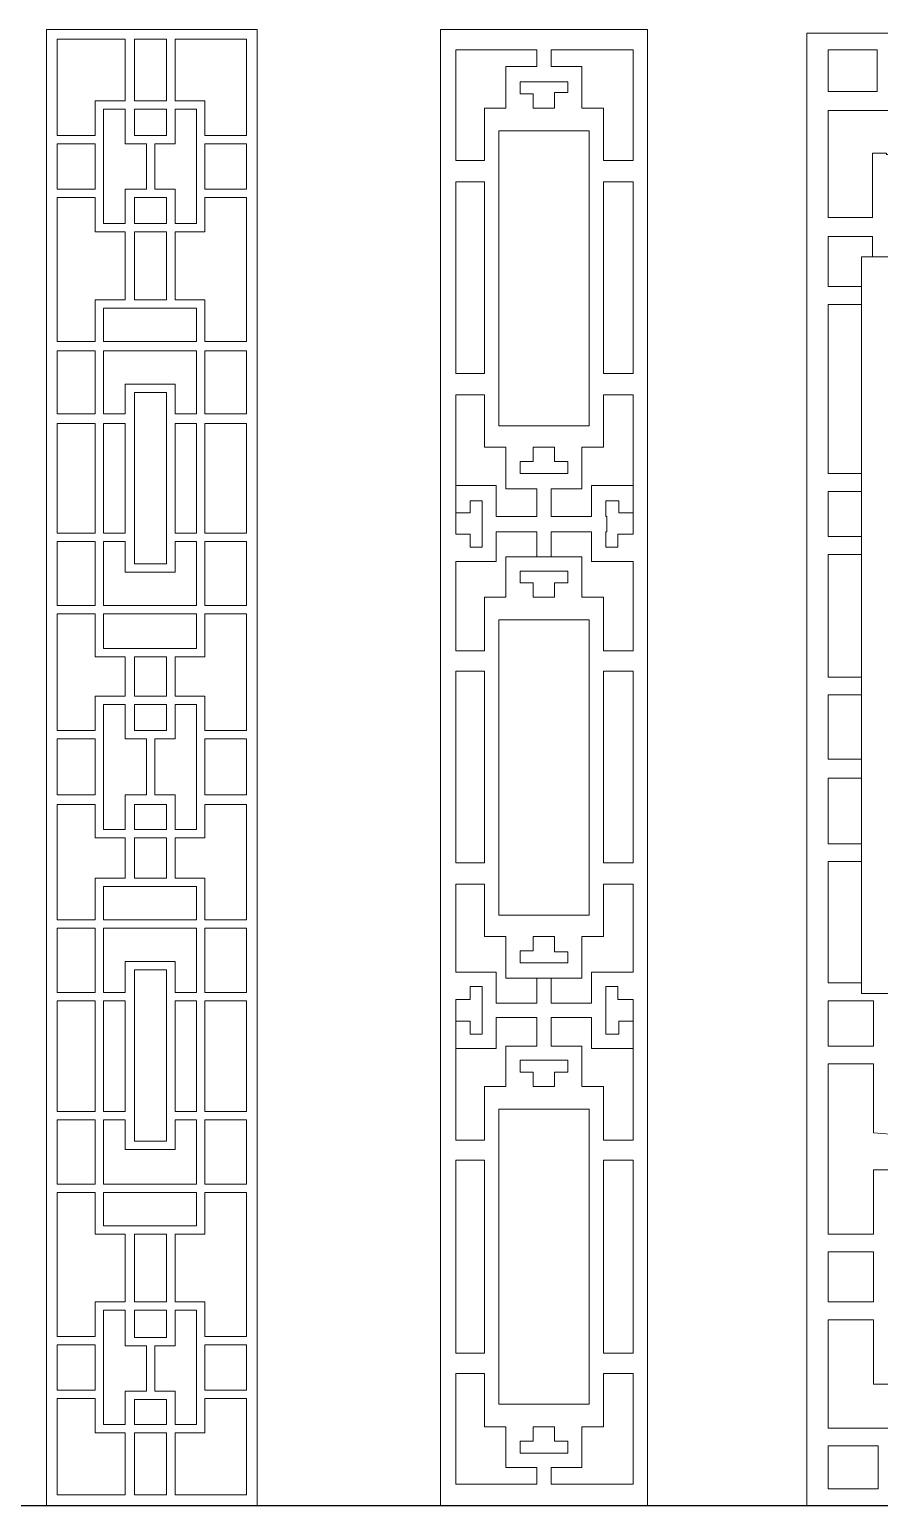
# Model space of a CAD drawing. Extents: x -66030 to 95157, y -13132 to 45879.
# Drawn here: x 29257 to 32047, y 31869 to 36712 of the extents above; entities that cross this region are included whole.
import ezdxf

# ---------------------------------------------------------------- set-up
doc = ezdxf.new("R2010")
doc.units = 0
doc.header["$LTSCALE"] = 100
doc.header["$MEASUREMENT"] = 0
doc.layers.get('0').update_dxf_attribs({"linetype": 'CONTINUOUS'})
doc.layers.add('3', color=11, linetype='CONTINUOUS')

msp = doc.modelspace()

# ---------------------------------------------------------------- linework, layer by layer
at = {"lineweight": 0}
for points in [[(30004.4, 31868.9), (30004.4, 36712.3), (29313, 36712.3), (29313, 31868.9), (30004.4, 31868.9)], [(30004.4, 31868.9), (30004.4, 36712.3), (29313, 36712.3), (29313, 31868.9), (30004.4, 31868.9)], [(29570.8, 36681.1), (29348.2, 36681.1), (29348.2, 36364.7), (29473.2, 36364.7), (29473.2, 36478), (29570.8, 36478), (29570.8, 36681.1)], [(29570.8, 36681.1), (29348.2, 36681.1), (29348.2, 36364.7), (29473.2, 36364.7), (29473.2, 36478), (29570.8, 36478), (29570.8, 36681.1)], [(29707.5, 36681.1), (29602.1, 36681.1), (29602.1, 36478), (29707.5, 36478), (29707.5, 36681.1)], [(29707.5, 36681.1), (29602.1, 36681.1), (29602.1, 36478), (29707.5, 36478), (29707.5, 36681.1)], [(29969.2, 36364.7), (29969.2, 36681.1), (29734.9, 36681.1), (29734.9, 36478), (29832.5, 36478), (29832.5, 36364.7), (29969.2, 36364.7)], [(29969.2, 36364.7), (29969.2, 36681.1), (29734.9, 36681.1), (29734.9, 36478), (29832.5, 36478), (29832.5, 36364.7), (29969.2, 36364.7)], [(30605.9, 31868.9), (30605.9, 36712.3), (31285.5, 36712.3), (31285.5, 31868.9), (30605.9, 31868.9)], [(30605.9, 31868.9), (30605.9, 36712.3), (31285.5, 36712.3), (31285.5, 31868.9), (30605.9, 31868.9)], [(31808.9, 36700.6), (33129.2, 36700.6), (33129.2, 31868.9), (31808.9, 31868.9), (31808.9, 36700.6)], [(31808.9, 36700.6), (33129.2, 36700.6), (33129.2, 31868.9), (31808.9, 31868.9), (31808.9, 36700.6)], [(30922.3, 36645.9), (30922.3, 36591.2), (30820.7, 36591.2), (30820.7, 36579.5), (30820.7, 36540.5), (30820.7, 36501.4), (30820.7, 36454.5), (30797.3, 36454.5), (30777.8, 36454.5), (30750.4, 36454.5), (30750.4, 36282.7), (30656.7, 36282.7), (30656.7, 36645.9), (30922.3, 36645.9)], [(30922.3, 36645.9), (30922.3, 36591.2), (30820.7, 36591.2), (30820.7, 36579.5), (30820.7, 36540.5), (30820.7, 36501.4), (30820.7, 36454.5), (30797.3, 36454.5), (30777.8, 36454.5), (30750.4, 36454.5), (30750.4, 36282.7), (30656.7, 36282.7), (30656.7, 36645.9), (30922.3, 36645.9)], [(31117.6, 36454.5), (31094.1, 36454.5), (31070.7, 36454.5), (31070.7, 36505.3), (31070.7, 36540.5), (31070.7, 36583.4), (31070.7, 36591.2), (30969.2, 36591.2), (30969.2, 36645.9), (31238.7, 36645.9), (31238.7, 36282.7), (31141, 36282.7), (31141, 36454.5), (31117.6, 36454.5)], [(31117.6, 36454.5), (31094.1, 36454.5), (31070.7, 36454.5), (31070.7, 36505.3), (31070.7, 36540.5), (31070.7, 36583.4), (31070.7, 36591.2), (30969.2, 36591.2), (30969.2, 36645.9), (31238.7, 36645.9), (31238.7, 36282.7), (31141, 36282.7), (31141, 36454.5), (31117.6, 36454.5)], [(31879.2, 36509.2), (32039.4, 36509.2), (32039.4, 36645.9), (31879.2, 36645.9), (31879.2, 36509.2)], [(30980.9, 36454.5), (30910.6, 36454.5), (30910.6, 36501.4), (30867.6, 36501.4), (30867.6, 36540.5), (31023.8, 36540.5), (31023.8, 36505.3), (30980.9, 36505.3), (30980.9, 36454.5)], [(30980.9, 36454.5), (30910.6, 36454.5), (30910.6, 36501.4), (30867.6, 36501.4), (30867.6, 36540.5), (31023.8, 36540.5), (31023.8, 36505.3), (30980.9, 36505.3), (30980.9, 36454.5)], [(29570.8, 36075.7), (29570.8, 36188.9), (29641.1, 36188.9), (29641.1, 36337.4), (29570.8, 36337.4), (29570.8, 36450.6), (29500.5, 36450.6), (29500.5, 36075.7), (29570.8, 36075.7)], [(29570.8, 36075.7), (29570.8, 36188.9), (29641.1, 36188.9), (29641.1, 36337.4), (29570.8, 36337.4), (29570.8, 36450.6), (29500.5, 36450.6), (29500.5, 36075.7), (29570.8, 36075.7)], [(29602.1, 36450.6), (29602.1, 36364.7), (29707.5, 36364.7), (29707.5, 36450.6), (29602.1, 36450.6)], [(29602.1, 36450.6), (29602.1, 36364.7), (29707.5, 36364.7), (29707.5, 36450.6), (29602.1, 36450.6)], [(29668.5, 36188.9), (29734.9, 36188.9), (29734.9, 36075.7), (29805.2, 36075.7), (29805.2, 36450.6), (29734.9, 36450.6), (29734.9, 36337.4), (29668.5, 36337.4), (29668.5, 36188.9)], [(29668.5, 36188.9), (29734.9, 36188.9), (29734.9, 36075.7), (29805.2, 36075.7), (29805.2, 36450.6), (29734.9, 36450.6), (29734.9, 36337.4), (29668.5, 36337.4), (29668.5, 36188.9)], [(31879.2, 36095.2), (32023.8, 36095.2), (32023.8, 36306.1), (32070.6, 36306.1), (32070.6, 36302.2), (32246.4, 36302.2), (32246.4, 36446.7), (31879.2, 36446.7), (31879.2, 36095.2)], [(31094.1, 35411.6), (30797.3, 35411.6), (30797.3, 36380.3), (31094.1, 36380.3), (31094.1, 35411.6)], [(31094.1, 35411.6), (30797.3, 35411.6), (30797.3, 36380.3), (31094.1, 36380.3), (31094.1, 35411.6)], [(29348.2, 36337.4), (29348.2, 36188.9), (29473.2, 36188.9), (29473.2, 36337.4), (29348.2, 36337.4)], [(29348.2, 36337.4), (29348.2, 36188.9), (29473.2, 36188.9), (29473.2, 36337.4), (29348.2, 36337.4)], [(29969.2, 36188.9), (29969.2, 36337.4), (29832.5, 36337.4), (29832.5, 36188.9), (29969.2, 36188.9)], [(29969.2, 36188.9), (29969.2, 36337.4), (29832.5, 36337.4), (29832.5, 36188.9), (29969.2, 36188.9)], [(30656.7, 36212.4), (30750.4, 36212.4), (30750.4, 35583.5), (30656.7, 35583.5), (30656.7, 36212.4)], [(30656.7, 36212.4), (30750.4, 36212.4), (30750.4, 35583.5), (30656.7, 35583.5), (30656.7, 36212.4)], [(31238.7, 35583.5), (31141, 35583.5), (31141, 36212.4), (31238.7, 36212.4), (31238.7, 35583.5)], [(31238.7, 35583.5), (31141, 35583.5), (31141, 36212.4), (31238.7, 36212.4), (31238.7, 35583.5)], [(29348.2, 36161.6), (29348.2, 35689), (29473.2, 35689), (29473.2, 35825.7), (29570.8, 35825.7), (29570.8, 36048.3), (29473.2, 36048.3), (29473.2, 36161.6), (29348.2, 36161.6)], [(29348.2, 36161.6), (29348.2, 35689), (29473.2, 35689), (29473.2, 35825.7), (29570.8, 35825.7), (29570.8, 36048.3), (29473.2, 36048.3), (29473.2, 36161.6), (29348.2, 36161.6)], [(29707.5, 36075.7), (29602.1, 36075.7), (29602.1, 36161.6), (29707.5, 36161.6), (29707.5, 36075.7)], [(29707.5, 36075.7), (29602.1, 36075.7), (29602.1, 36161.6), (29707.5, 36161.6), (29707.5, 36075.7)], [(29969.2, 35689), (29969.2, 36161.6), (29832.5, 36161.6), (29832.5, 36048.3), (29734.9, 36048.3), (29734.9, 35825.7), (29832.5, 35825.7), (29832.5, 35689), (29969.2, 35689)], [(29969.2, 35689), (29969.2, 36161.6), (29832.5, 36161.6), (29832.5, 36048.3), (29734.9, 36048.3), (29734.9, 35825.7), (29832.5, 35825.7), (29832.5, 35689), (29969.2, 35689)], [(29707.5, 36048.3), (29602.1, 36048.3), (29602.1, 35825.7), (29707.5, 35825.7), (29707.5, 36048.3)], [(29707.5, 36048.3), (29602.1, 36048.3), (29602.1, 35825.7), (29707.5, 35825.7), (29707.5, 36048.3)], [(31988.6, 35966.3), (32023.8, 35966.3), (32023.8, 36032.7), (31879.2, 36032.7), (31879.2, 35868.6), (31988.6, 35868.6), (31988.6, 35966.3)], [(31988.6, 35966.3), (32023.8, 35966.3), (32023.8, 36032.7), (31879.2, 36032.7), (31879.2, 35868.6), (31988.6, 35868.6), (31988.6, 35966.3)], [(31988.6, 35966.3), (32953.4, 35966.3), (32953.4, 33548.5), (31988.6, 33548.5), (31988.6, 35966.3)], [(29500.5, 35689), (29805.2, 35689), (29805.2, 35798.3), (29500.5, 35798.3), (29500.5, 35689)], [(29500.5, 35689), (29805.2, 35689), (29805.2, 35798.3), (29500.5, 35798.3), (29500.5, 35689)], [(31988.6, 35255.4), (31988.6, 35810.1), (31879.2, 35810.1), (31879.2, 35255.4), (31988.6, 35255.4)], [(29348.2, 35657.7), (29348.2, 35450.7), (29473.2, 35450.7), (29473.2, 35657.7), (29348.2, 35657.7)], [(29348.2, 35657.7), (29348.2, 35450.7), (29473.2, 35450.7), (29473.2, 35657.7), (29348.2, 35657.7)], [(29805.2, 35657.7), (29500.5, 35657.7), (29500.5, 35450.7), (29570.8, 35450.7), (29570.8, 35548.4), (29734.9, 35548.4), (29734.9, 35450.7), (29805.2, 35450.7), (29805.2, 35657.7)], [(29805.2, 35657.7), (29500.5, 35657.7), (29500.5, 35450.7), (29570.8, 35450.7), (29570.8, 35548.4), (29734.9, 35548.4), (29734.9, 35450.7), (29805.2, 35450.7), (29805.2, 35657.7)], [(29969.2, 35450.7), (29969.2, 35657.7), (29832.5, 35657.7), (29832.5, 35450.7), (29969.2, 35450.7)], [(29969.2, 35450.7), (29969.2, 35657.7), (29832.5, 35657.7), (29832.5, 35450.7), (29969.2, 35450.7)], [(29707.5, 35521), (29602.1, 35521), (29602.1, 34958.5), (29707.5, 34958.5), (29707.5, 35521)], [(29707.5, 35521), (29602.1, 35521), (29602.1, 34958.5), (29707.5, 34958.5), (29707.5, 35521)], [(30656.7, 35513.2), (30750.4, 35513.2), (30750.4, 35341.3), (30770, 35341.3), (30797.3, 35341.3), (30820.7, 35341.3), (30820.7, 35294.5), (30820.7, 35255.4), (30820.7, 35216.3), (30820.7, 35204.6), (30922.3, 35204.6), (30922.3, 35114.8), (30789.5, 35114.8), (30789.5, 35216.3), (30777.8, 35216.3), (30742.6, 35216.3), (30703.6, 35216.3), (30656.7, 35216.3), (30656.7, 35165.6), (30656.7, 35126.5), (30703.6, 35126.5), (30703.6, 35165.6), (30742.6, 35165.6), (30742.6, 35013.2), (30703.6, 35013.2), (30703.6, 35056.2), (30656.7, 35056.2), (30656.7, 35513.2)], [(30656.7, 35513.2), (30750.4, 35513.2), (30750.4, 35341.3), (30770, 35341.3), (30797.3, 35341.3), (30820.7, 35341.3), (30820.7, 35294.5), (30820.7, 35255.4), (30820.7, 35216.3), (30820.7, 35204.6), (30922.3, 35204.6), (30922.3, 35114.8), (30789.5, 35114.8), (30789.5, 35216.3), (30777.8, 35216.3), (30742.6, 35216.3), (30703.6, 35216.3), (30656.7, 35216.3), (30656.7, 35165.6), (30656.7, 35126.5), (30703.6, 35126.5), (30703.6, 35165.6), (30742.6, 35165.6), (30742.6, 35013.2), (30703.6, 35013.2), (30703.6, 35056.2), (30656.7, 35056.2), (30656.7, 35513.2)], [(31238.7, 35056.2), (31187.9, 35056.2), (31187.9, 35013.2), (31148.8, 35013.2), (31148.8, 35064), (31152.7, 35064), (31152.7, 35114.8), (31148.8, 35114.8), (31148.8, 35165.6), (31191.8, 35165.6), (31191.8, 35126.5), (31238.7, 35126.5), (31238.7, 35165.6), (31238.7, 35216.3), (31191.8, 35216.3), (31148.8, 35216.3), (31113.7, 35216.3), (31102, 35216.3), (31102, 35114.8), (30969.2, 35114.8), (30969.2, 35204.6), (31070.7, 35204.6), (31070.7, 35212.4), (31070.7, 35255.4), (31070.7, 35294.5), (31070.7, 35341.3), (31094.1, 35341.3), (31117.6, 35341.3), (31141, 35341.3), (31141, 35513.2), (31238.7, 35513.2), (31238.7, 35056.2)], [(31238.7, 35056.2), (31187.9, 35056.2), (31187.9, 35013.2), (31148.8, 35013.2), (31148.8, 35064), (31152.7, 35064), (31152.7, 35114.8), (31148.8, 35114.8), (31148.8, 35165.6), (31191.8, 35165.6), (31191.8, 35126.5), (31238.7, 35126.5), (31238.7, 35165.6), (31238.7, 35216.3), (31191.8, 35216.3), (31148.8, 35216.3), (31113.7, 35216.3), (31102, 35216.3), (31102, 35114.8), (30969.2, 35114.8), (30969.2, 35204.6), (31070.7, 35204.6), (31070.7, 35212.4), (31070.7, 35255.4), (31070.7, 35294.5), (31070.7, 35341.3), (31094.1, 35341.3), (31117.6, 35341.3), (31141, 35341.3), (31141, 35513.2), (31238.7, 35513.2), (31238.7, 35056.2)], [(29348.2, 35419.5), (29348.2, 35060.1), (29473.2, 35060.1), (29473.2, 35419.5), (29348.2, 35419.5)], [(29348.2, 35419.5), (29348.2, 35060.1), (29473.2, 35060.1), (29473.2, 35419.5), (29348.2, 35419.5)], [(29500.5, 35419.5), (29570.8, 35419.5), (29570.8, 35060.1), (29500.5, 35060.1), (29500.5, 35419.5)], [(29500.5, 35419.5), (29570.8, 35419.5), (29570.8, 35060.1), (29500.5, 35060.1), (29500.5, 35419.5)], [(29805.2, 35060.1), (29734.9, 35060.1), (29734.9, 35419.5), (29805.2, 35419.5), (29805.2, 35060.1)], [(29805.2, 35060.1), (29734.9, 35060.1), (29734.9, 35419.5), (29805.2, 35419.5), (29805.2, 35060.1)], [(29969.2, 35060.1), (29969.2, 35419.5), (29832.5, 35419.5), (29832.5, 35060.1), (29969.2, 35060.1)], [(29969.2, 35060.1), (29969.2, 35419.5), (29832.5, 35419.5), (29832.5, 35060.1), (29969.2, 35060.1)], [(30910.6, 35341.3), (30980.9, 35341.3), (30980.9, 35294.5), (31023.8, 35294.5), (31023.8, 35255.4), (30867.6, 35255.4), (30867.6, 35294.5), (30910.6, 35294.5), (30910.6, 35341.3)], [(30910.6, 35341.3), (30980.9, 35341.3), (30980.9, 35294.5), (31023.8, 35294.5), (31023.8, 35255.4), (30867.6, 35255.4), (30867.6, 35294.5), (30910.6, 35294.5), (30910.6, 35341.3)], [(31988.6, 35048.4), (31988.6, 35196.8), (31879.2, 35196.8), (31879.2, 35048.4), (31988.6, 35048.4)], [(29348.2, 35032.8), (29348.2, 34821.8), (29473.2, 34821.8), (29473.2, 35032.8), (29348.2, 35032.8)], [(29348.2, 35032.8), (29348.2, 34821.8), (29473.2, 34821.8), (29473.2, 35032.8), (29348.2, 35032.8)], [(29500.5, 35032.8), (29570.8, 35032.8), (29570.8, 34931.2), (29734.9, 34931.2), (29734.9, 35032.8), (29805.2, 35032.8), (29805.2, 34821.8), (29500.5, 34821.8), (29500.5, 35032.8)], [(29500.5, 35032.8), (29570.8, 35032.8), (29570.8, 34931.2), (29734.9, 34931.2), (29734.9, 35032.8), (29805.2, 35032.8), (29805.2, 34821.8), (29500.5, 34821.8), (29500.5, 35032.8)], [(29969.2, 34821.8), (29969.2, 35032.8), (29832.5, 35032.8), (29832.5, 34821.8), (29969.2, 34821.8)], [(29969.2, 34821.8), (29969.2, 35032.8), (29832.5, 35032.8), (29832.5, 34821.8), (29969.2, 34821.8)], [(30656.7, 34966.4), (30703.6, 34966.4), (30742.6, 34966.4), (30785.6, 34966.4), (30789.5, 34966.4), (30789.5, 35064), (30922.3, 35064), (30922.3, 34982), (30969.2, 34982), (30969.2, 35064), (31102, 35064), (31102, 34966.4), (31105.9, 34966.4), (31148.8, 34966.4), (31187.9, 34966.4), (31238.7, 34966.4), (31238.7, 34673.4), (31141, 34673.4), (31141, 34849.2), (31117.6, 34849.2), (31094.1, 34849.2), (31070.7, 34849.2), (31070.7, 34896.1), (31070.7, 34935.1), (31070.7, 34978.1), (31070.7, 34982), (30820.7, 34982), (30820.7, 34970.3), (30820.7, 34935.1), (30820.7, 34896.1), (30820.7, 34849.2), (30797.3, 34849.2), (30770, 34849.2), (30750.4, 34849.2), (30750.4, 34673.4), (30656.7, 34673.4), (30656.7, 34966.4)], [(30656.7, 34966.4), (30703.6, 34966.4), (30742.6, 34966.4), (30785.6, 34966.4), (30789.5, 34966.4), (30789.5, 35064), (30922.3, 35064), (30922.3, 34982), (30969.2, 34982), (30969.2, 35064), (31102, 35064), (31102, 34966.4), (31105.9, 34966.4), (31148.8, 34966.4), (31187.9, 34966.4), (31238.7, 34966.4), (31238.7, 34673.4), (31141, 34673.4), (31141, 34849.2), (31117.6, 34849.2), (31094.1, 34849.2), (31070.7, 34849.2), (31070.7, 34896.1), (31070.7, 34935.1), (31070.7, 34978.1), (31070.7, 34982), (30820.7, 34982), (30820.7, 34970.3), (30820.7, 34935.1), (30820.7, 34896.1), (30820.7, 34849.2), (30797.3, 34849.2), (30770, 34849.2), (30750.4, 34849.2), (30750.4, 34673.4), (30656.7, 34673.4), (30656.7, 34966.4)], [(31988.6, 34587.5), (31988.6, 34989.8), (31879.2, 34989.8), (31879.2, 34587.5), (31988.6, 34587.5)], [(30910.6, 34849.2), (30980.9, 34849.2), (30980.9, 34896.1), (31023.8, 34896.1), (31023.8, 34935.1), (30867.6, 34935.1), (30867.6, 34896.1), (30910.6, 34896.1), (30910.6, 34849.2)], [(30910.6, 34849.2), (30980.9, 34849.2), (30980.9, 34896.1), (31023.8, 34896.1), (31023.8, 34935.1), (30867.6, 34935.1), (30867.6, 34896.1), (30910.6, 34896.1), (30910.6, 34849.2)], [(29348.2, 34794.5), (29348.2, 34411.7), (29473.2, 34411.7), (29473.2, 34525), (29570.8, 34525), (29570.8, 34653.9), (29473.2, 34653.9), (29473.2, 34794.5), (29348.2, 34794.5)], [(29348.2, 34794.5), (29348.2, 34411.7), (29473.2, 34411.7), (29473.2, 34525), (29570.8, 34525), (29570.8, 34653.9), (29473.2, 34653.9), (29473.2, 34794.5), (29348.2, 34794.5)], [(29805.2, 34794.5), (29500.5, 34794.5), (29500.5, 34681.2), (29805.2, 34681.2), (29805.2, 34794.5)], [(29805.2, 34794.5), (29500.5, 34794.5), (29500.5, 34681.2), (29805.2, 34681.2), (29805.2, 34794.5)], [(29969.2, 34411.7), (29969.2, 34794.5), (29832.5, 34794.5), (29832.5, 34653.9), (29734.9, 34653.9), (29734.9, 34525), (29832.5, 34525), (29832.5, 34411.7), (29969.2, 34411.7)], [(29969.2, 34411.7), (29969.2, 34794.5), (29832.5, 34794.5), (29832.5, 34653.9), (29734.9, 34653.9), (29734.9, 34525), (29832.5, 34525), (29832.5, 34411.7), (29969.2, 34411.7)], [(31094.1, 34775), (30797.3, 34775), (30797.3, 33806.3), (31094.1, 33806.3), (31094.1, 34775)], [(31094.1, 34775), (30797.3, 34775), (30797.3, 33806.3), (31094.1, 33806.3), (31094.1, 34775)], [(29707.5, 34653.9), (29602.1, 34653.9), (29602.1, 34525), (29707.5, 34525), (29707.5, 34653.9)], [(29707.5, 34653.9), (29602.1, 34653.9), (29602.1, 34525), (29707.5, 34525), (29707.5, 34653.9)], [(30656.7, 33978.2), (30750.4, 33978.2), (30750.4, 34607), (30656.7, 34607), (30656.7, 33978.2)], [(30656.7, 33978.2), (30750.4, 33978.2), (30750.4, 34607), (30656.7, 34607), (30656.7, 33978.2)], [(31238.7, 34607), (31141, 34607), (31141, 33978.2), (31238.7, 33978.2), (31238.7, 34607)], [(31238.7, 34607), (31141, 34607), (31141, 33978.2), (31238.7, 33978.2), (31238.7, 34607)], [(29570.8, 34497.6), (29570.8, 34384.4), (29641.1, 34384.4), (29641.1, 34200.8), (29570.8, 34200.8), (29570.8, 34087.5), (29500.5, 34087.5), (29500.5, 34497.6), (29570.8, 34497.6)], [(29570.8, 34497.6), (29570.8, 34384.4), (29641.1, 34384.4), (29641.1, 34200.8), (29570.8, 34200.8), (29570.8, 34087.5), (29500.5, 34087.5), (29500.5, 34497.6), (29570.8, 34497.6)], [(29602.1, 34497.6), (29707.5, 34497.6), (29707.5, 34411.7), (29602.1, 34411.7), (29602.1, 34497.6)], [(29602.1, 34497.6), (29707.5, 34497.6), (29707.5, 34411.7), (29602.1, 34411.7), (29602.1, 34497.6)], [(29734.9, 34087.5), (29734.9, 34200.8), (29668.5, 34200.8), (29668.5, 34384.4), (29734.9, 34384.4), (29734.9, 34497.6), (29805.2, 34497.6), (29805.2, 34087.5), (29734.9, 34087.5)], [(29734.9, 34087.5), (29734.9, 34200.8), (29668.5, 34200.8), (29668.5, 34384.4), (29734.9, 34384.4), (29734.9, 34497.6), (29805.2, 34497.6), (29805.2, 34087.5), (29734.9, 34087.5)], [(31988.6, 34318), (31988.6, 34528.9), (31879.2, 34528.9), (31879.2, 34318), (31988.6, 34318)], [(29348.2, 34384.4), (29348.2, 34200.8), (29473.2, 34200.8), (29473.2, 34384.4), (29348.2, 34384.4)], [(29348.2, 34384.4), (29348.2, 34200.8), (29473.2, 34200.8), (29473.2, 34384.4), (29348.2, 34384.4)], [(29969.2, 34200.8), (29969.2, 34384.4), (29832.5, 34384.4), (29832.5, 34200.8), (29969.2, 34200.8)], [(29969.2, 34200.8), (29969.2, 34384.4), (29832.5, 34384.4), (29832.5, 34200.8), (29969.2, 34200.8)], [(31988.6, 34040.6), (31988.6, 34255.5), (31879.2, 34255.5), (31879.2, 34040.6), (31988.6, 34040.6)], [(29348.2, 34169.5), (29348.2, 33790.7), (29473.2, 33790.7), (29473.2, 33927.4), (29570.8, 33927.4), (29570.8, 34060.2), (29473.2, 34060.2), (29473.2, 34169.5), (29348.2, 34169.5)], [(29348.2, 34169.5), (29348.2, 33790.7), (29473.2, 33790.7), (29473.2, 33927.4), (29570.8, 33927.4), (29570.8, 34060.2), (29473.2, 34060.2), (29473.2, 34169.5), (29348.2, 34169.5)], [(29707.5, 34087.5), (29602.1, 34087.5), (29602.1, 34169.5), (29707.5, 34169.5), (29707.5, 34087.5)], [(29707.5, 34087.5), (29602.1, 34087.5), (29602.1, 34169.5), (29707.5, 34169.5), (29707.5, 34087.5)], [(29969.2, 33790.7), (29969.2, 34169.5), (29832.5, 34169.5), (29832.5, 34060.2), (29734.9, 34060.2), (29734.9, 33927.4), (29832.5, 33927.4), (29832.5, 33790.7), (29969.2, 33790.7)], [(29969.2, 33790.7), (29969.2, 34169.5), (29832.5, 34169.5), (29832.5, 34060.2), (29734.9, 34060.2), (29734.9, 33927.4), (29832.5, 33927.4), (29832.5, 33790.7), (29969.2, 33790.7)], [(29707.5, 34060.2), (29602.1, 34060.2), (29602.1, 33927.4), (29707.5, 33927.4), (29707.5, 34060.2)], [(29707.5, 34060.2), (29602.1, 34060.2), (29602.1, 33927.4), (29707.5, 33927.4), (29707.5, 34060.2)], [(31988.6, 33583.6), (31988.6, 33982.1), (31879.2, 33982.1), (31879.2, 33583.6), (31988.6, 33583.6)], [(31117.6, 33736), (31094.1, 33736), (31070.7, 33736), (31070.7, 33685.2), (31070.7, 33650.1), (31070.7, 33607.1), (31070.7, 33599.3), (30820.7, 33599.3), (30820.7, 33611), (30820.7, 33650.1), (30820.7, 33689.1), (30820.7, 33736), (30797.3, 33736), (30777.8, 33736), (30750.4, 33736), (30750.4, 33907.8), (30656.7, 33907.8), (30656.7, 33618.8), (30703.6, 33618.8), (30742.6, 33618.8), (30785.6, 33618.8), (30789.5, 33618.8), (30789.5, 33517.2), (30922.3, 33517.2), (30922.3, 33599.3), (30969.2, 33599.3), (30969.2, 33517.2), (31102, 33517.2), (31102, 33618.8), (31105.9, 33618.8), (31148.8, 33618.8), (31187.9, 33618.8), (31238.7, 33618.8), (31238.7, 33907.8), (31141, 33907.8), (31141, 33736), (31117.6, 33736)], [(31117.6, 33736), (31094.1, 33736), (31070.7, 33736), (31070.7, 33685.2), (31070.7, 33650.1), (31070.7, 33607.1), (31070.7, 33599.3), (30820.7, 33599.3), (30820.7, 33611), (30820.7, 33650.1), (30820.7, 33689.1), (30820.7, 33736), (30797.3, 33736), (30777.8, 33736), (30750.4, 33736), (30750.4, 33907.8), (30656.7, 33907.8), (30656.7, 33618.8), (30703.6, 33618.8), (30742.6, 33618.8), (30785.6, 33618.8), (30789.5, 33618.8), (30789.5, 33517.2), (30922.3, 33517.2), (30922.3, 33599.3), (30969.2, 33599.3), (30969.2, 33517.2), (31102, 33517.2), (31102, 33618.8), (31105.9, 33618.8), (31148.8, 33618.8), (31187.9, 33618.8), (31238.7, 33618.8), (31238.7, 33907.8), (31141, 33907.8), (31141, 33736), (31117.6, 33736)], [(29500.5, 33790.7), (29805.2, 33790.7), (29805.2, 33900), (29500.5, 33900), (29500.5, 33790.7)], [(29500.5, 33790.7), (29805.2, 33790.7), (29805.2, 33900), (29500.5, 33900), (29500.5, 33790.7)], [(29348.2, 33763.3), (29348.2, 33552.4), (29473.2, 33552.4), (29473.2, 33763.3), (29348.2, 33763.3)], [(29348.2, 33763.3), (29348.2, 33552.4), (29473.2, 33552.4), (29473.2, 33763.3), (29348.2, 33763.3)], [(29805.2, 33763.3), (29500.5, 33763.3), (29500.5, 33552.4), (29570.8, 33552.4), (29570.8, 33654), (29734.9, 33654), (29734.9, 33552.4), (29805.2, 33552.4), (29805.2, 33763.3)], [(29805.2, 33763.3), (29500.5, 33763.3), (29500.5, 33552.4), (29570.8, 33552.4), (29570.8, 33654), (29734.9, 33654), (29734.9, 33552.4), (29805.2, 33552.4), (29805.2, 33763.3)], [(29969.2, 33552.4), (29969.2, 33763.3), (29832.5, 33763.3), (29832.5, 33552.4), (29969.2, 33552.4)], [(29969.2, 33552.4), (29969.2, 33763.3), (29832.5, 33763.3), (29832.5, 33552.4), (29969.2, 33552.4)], [(30980.9, 33736), (30910.6, 33736), (30910.6, 33689.1), (30867.6, 33689.1), (30867.6, 33650.1), (31023.8, 33650.1), (31023.8, 33685.2), (30980.9, 33685.2), (30980.9, 33736)], [(30980.9, 33736), (30910.6, 33736), (30910.6, 33689.1), (30867.6, 33689.1), (30867.6, 33650.1), (31023.8, 33650.1), (31023.8, 33685.2), (30980.9, 33685.2), (30980.9, 33736)], [(29707.5, 33626.6), (29602.1, 33626.6), (29602.1, 33064.2), (29707.5, 33064.2), (29707.5, 33626.6)], [(29707.5, 33626.6), (29602.1, 33626.6), (29602.1, 33064.2), (29707.5, 33064.2), (29707.5, 33626.6)], [(30656.7, 33529), (30703.6, 33529), (30703.6, 33571.9), (30742.6, 33571.9), (30742.6, 33415.7), (30703.6, 33415.7), (30703.6, 33458.7), (30656.7, 33458.7), (30656.7, 33415.7), (30656.7, 33368.8), (30703.6, 33368.8), (30742.6, 33368.8), (30777.8, 33368.8), (30789.5, 33368.8), (30789.5, 33470.4), (30922.3, 33470.4), (30922.3, 33376.6), (30820.7, 33376.6), (30820.7, 33364.9), (30820.7, 33329.8), (30820.7, 33290.7), (30820.7, 33243.8), (30797.3, 33243.8), (30777.8, 33243.8), (30750.4, 33243.8), (30750.4, 33068.1), (30656.7, 33068.1), (30656.7, 33529)], [(30656.7, 33529), (30703.6, 33529), (30703.6, 33571.9), (30742.6, 33571.9), (30742.6, 33415.7), (30703.6, 33415.7), (30703.6, 33458.7), (30656.7, 33458.7), (30656.7, 33415.7), (30656.7, 33368.8), (30703.6, 33368.8), (30742.6, 33368.8), (30777.8, 33368.8), (30789.5, 33368.8), (30789.5, 33470.4), (30922.3, 33470.4), (30922.3, 33376.6), (30820.7, 33376.6), (30820.7, 33364.9), (30820.7, 33329.8), (30820.7, 33290.7), (30820.7, 33243.8), (30797.3, 33243.8), (30777.8, 33243.8), (30750.4, 33243.8), (30750.4, 33068.1), (30656.7, 33068.1), (30656.7, 33529)], [(31238.7, 33068.1), (31141, 33068.1), (31141, 33243.8), (31117.6, 33243.8), (31094.1, 33243.8), (31070.7, 33243.8), (31070.7, 33290.7), (31070.7, 33329.8), (31070.7, 33372.7), (31070.7, 33376.6), (30969.2, 33376.6), (30969.2, 33470.4), (31102, 33470.4), (31102, 33368.8), (31113.7, 33368.8), (31148.8, 33368.8), (31191.8, 33368.8), (31238.7, 33368.8), (31238.7, 33415.7), (31238.7, 33458.7), (31191.8, 33458.7), (31191.8, 33415.7), (31148.8, 33415.7), (31148.8, 33571.9), (31187.9, 33571.9), (31187.9, 33529), (31238.7, 33529), (31238.7, 33068.1)], [(31238.7, 33068.1), (31141, 33068.1), (31141, 33243.8), (31117.6, 33243.8), (31094.1, 33243.8), (31070.7, 33243.8), (31070.7, 33290.7), (31070.7, 33329.8), (31070.7, 33372.7), (31070.7, 33376.6), (30969.2, 33376.6), (30969.2, 33470.4), (31102, 33470.4), (31102, 33368.8), (31113.7, 33368.8), (31148.8, 33368.8), (31191.8, 33368.8), (31238.7, 33368.8), (31238.7, 33415.7), (31238.7, 33458.7), (31191.8, 33458.7), (31191.8, 33415.7), (31148.8, 33415.7), (31148.8, 33571.9), (31187.9, 33571.9), (31187.9, 33529), (31238.7, 33529), (31238.7, 33068.1)], [(29348.2, 33525.1), (29348.2, 33161.8), (29473.2, 33161.8), (29473.2, 33525.1), (29348.2, 33525.1)], [(29348.2, 33525.1), (29348.2, 33161.8), (29473.2, 33161.8), (29473.2, 33525.1), (29348.2, 33525.1)], [(29500.5, 33525.1), (29570.8, 33525.1), (29570.8, 33161.8), (29500.5, 33161.8), (29500.5, 33525.1)], [(29500.5, 33525.1), (29570.8, 33525.1), (29570.8, 33161.8), (29500.5, 33161.8), (29500.5, 33525.1)], [(29805.2, 33161.8), (29734.9, 33161.8), (29734.9, 33525.1), (29805.2, 33525.1), (29805.2, 33161.8)], [(29805.2, 33161.8), (29734.9, 33161.8), (29734.9, 33525.1), (29805.2, 33525.1), (29805.2, 33161.8)], [(29969.2, 33161.8), (29969.2, 33525.1), (29832.5, 33525.1), (29832.5, 33161.8), (29969.2, 33161.8)], [(29969.2, 33161.8), (29969.2, 33525.1), (29832.5, 33525.1), (29832.5, 33161.8), (29969.2, 33161.8)], [(31879.2, 33376.6), (32027.7, 33376.6), (32027.7, 33525.1), (31879.2, 33525.1), (31879.2, 33376.6)], [(30980.9, 33243.8), (30910.6, 33243.8), (30910.6, 33290.7), (30867.6, 33290.7), (30867.6, 33329.8), (31023.8, 33329.8), (31023.8, 33290.7), (30980.9, 33290.7), (30980.9, 33243.8)], [(30980.9, 33243.8), (30910.6, 33243.8), (30910.6, 33290.7), (30867.6, 33290.7), (30867.6, 33329.8), (31023.8, 33329.8), (31023.8, 33290.7), (30980.9, 33290.7), (30980.9, 33243.8)], [(32250.3, 33091.5), (32191.7, 33087.6), (32137, 33087.6), (32082.4, 33087.6), (32027.7, 33091.5), (32027.7, 33318), (31879.2, 33318), (31879.2, 32759.5), (32027.7, 32759.5), (32027.7, 32970.4), (32074.5, 32970.4), (32074.5, 32970.4), (32250.3, 32970.4), (32250.3, 33091.5)], [(29348.2, 33134.5), (29348.2, 32923.5), (29473.2, 32923.5), (29473.2, 33134.5), (29348.2, 33134.5)], [(29348.2, 33134.5), (29348.2, 32923.5), (29473.2, 32923.5), (29473.2, 33134.5), (29348.2, 33134.5)], [(29500.5, 33134.5), (29570.8, 33134.5), (29570.8, 33036.8), (29734.9, 33036.8), (29734.9, 33134.5), (29805.2, 33134.5), (29805.2, 32923.5), (29500.5, 32923.5), (29500.5, 33134.5)], [(29500.5, 33134.5), (29570.8, 33134.5), (29570.8, 33036.8), (29734.9, 33036.8), (29734.9, 33134.5), (29805.2, 33134.5), (29805.2, 32923.5), (29500.5, 32923.5), (29500.5, 33134.5)], [(29969.2, 32923.5), (29969.2, 33134.5), (29832.5, 33134.5), (29832.5, 32923.5), (29969.2, 32923.5)], [(29969.2, 32923.5), (29969.2, 33134.5), (29832.5, 33134.5), (29832.5, 32923.5), (29969.2, 32923.5)], [(31094.1, 32200.9), (30797.3, 32200.9), (30797.3, 33169.6), (31094.1, 33169.6), (31094.1, 32200.9)], [(31094.1, 32200.9), (30797.3, 32200.9), (30797.3, 33169.6), (31094.1, 33169.6), (31094.1, 32200.9)], [(30656.7, 33001.7), (30750.4, 33001.7), (30750.4, 32368.9), (30656.7, 32368.9), (30656.7, 33001.7)], [(30656.7, 33001.7), (30750.4, 33001.7), (30750.4, 32368.9), (30656.7, 32368.9), (30656.7, 33001.7)], [(31238.7, 32368.9), (31141, 32368.9), (31141, 33001.7), (31238.7, 33001.7), (31238.7, 32368.9)], [(31238.7, 32368.9), (31141, 32368.9), (31141, 33001.7), (31238.7, 33001.7), (31238.7, 32368.9)], [(29348.2, 32896.2), (29348.2, 32423.6), (29473.2, 32423.6), (29473.2, 32536.9), (29570.8, 32536.9), (29570.8, 32759.5), (29473.2, 32759.5), (29473.2, 32896.2), (29348.2, 32896.2)], [(29348.2, 32896.2), (29348.2, 32423.6), (29473.2, 32423.6), (29473.2, 32536.9), (29570.8, 32536.9), (29570.8, 32759.5), (29473.2, 32759.5), (29473.2, 32896.2), (29348.2, 32896.2)], [(29805.2, 32896.2), (29500.5, 32896.2), (29500.5, 32786.8), (29805.2, 32786.8), (29805.2, 32896.2)], [(29805.2, 32896.2), (29500.5, 32896.2), (29500.5, 32786.8), (29805.2, 32786.8), (29805.2, 32896.2)], [(29969.2, 32423.6), (29969.2, 32896.2), (29832.5, 32896.2), (29832.5, 32759.5), (29734.9, 32759.5), (29734.9, 32536.9), (29832.5, 32536.9), (29832.5, 32423.6), (29969.2, 32423.6)], [(29969.2, 32423.6), (29969.2, 32896.2), (29832.5, 32896.2), (29832.5, 32759.5), (29734.9, 32759.5), (29734.9, 32536.9), (29832.5, 32536.9), (29832.5, 32423.6), (29969.2, 32423.6)], [(29707.5, 32759.5), (29602.1, 32759.5), (29602.1, 32536.9), (29707.5, 32536.9), (29707.5, 32759.5)], [(29707.5, 32759.5), (29602.1, 32759.5), (29602.1, 32536.9), (29707.5, 32536.9), (29707.5, 32759.5)], [(31879.2, 32536.9), (32027.7, 32536.9), (32027.7, 32700.9), (31879.2, 32700.9), (31879.2, 32536.9)], [(29570.8, 32509.5), (29570.8, 32392.3), (29641.1, 32392.3), (29641.1, 32243.9), (29570.8, 32243.9), (29570.8, 32134.5), (29500.5, 32134.5), (29500.5, 32509.5), (29570.8, 32509.5)], [(29570.8, 32509.5), (29570.8, 32392.3), (29641.1, 32392.3), (29641.1, 32243.9), (29570.8, 32243.9), (29570.8, 32134.5), (29500.5, 32134.5), (29500.5, 32509.5), (29570.8, 32509.5)], [(29602.1, 32509.5), (29602.1, 32419.7), (29707.5, 32419.7), (29707.5, 32509.5), (29602.1, 32509.5)], [(29602.1, 32509.5), (29602.1, 32419.7), (29707.5, 32419.7), (29707.5, 32509.5), (29602.1, 32509.5)], [(29668.5, 32392.3), (29734.9, 32392.3), (29734.9, 32509.5), (29805.2, 32509.5), (29805.2, 32134.5), (29734.9, 32134.5), (29734.9, 32243.9), (29668.5, 32243.9), (29668.5, 32392.3)], [(29668.5, 32392.3), (29734.9, 32392.3), (29734.9, 32509.5), (29805.2, 32509.5), (29805.2, 32134.5), (29734.9, 32134.5), (29734.9, 32243.9), (29668.5, 32243.9), (29668.5, 32392.3)], [(31879.2, 32122.8), (32250.3, 32122.8), (32250.3, 32267.3), (32074.5, 32267.3), (32074.5, 32267.3), (32027.7, 32267.3), (32027.7, 32478.3), (31879.2, 32478.3), (31879.2, 32122.8)], [(29348.2, 32396.2), (29348.2, 32247.8), (29473.2, 32247.8), (29473.2, 32396.2), (29348.2, 32396.2)], [(29348.2, 32396.2), (29348.2, 32247.8), (29473.2, 32247.8), (29473.2, 32396.2), (29348.2, 32396.2)], [(29969.2, 32247.8), (29969.2, 32396.2), (29832.5, 32396.2), (29832.5, 32247.8), (29969.2, 32247.8)], [(29969.2, 32247.8), (29969.2, 32396.2), (29832.5, 32396.2), (29832.5, 32247.8), (29969.2, 32247.8)], [(30820.7, 32126.7), (30820.7, 32079.9), (30820.7, 32040.8), (30820.7, 32005.6), (30820.7, 31993.9), (30922.3, 31993.9), (30922.3, 31939.2), (30656.7, 31939.2), (30656.7, 32302.5), (30750.4, 32302.5), (30750.4, 32126.7), (30770, 32126.7), (30797.3, 32126.7), (30820.7, 32126.7)], [(30820.7, 32126.7), (30820.7, 32079.9), (30820.7, 32040.8), (30820.7, 32005.6), (30820.7, 31993.9), (30922.3, 31993.9), (30922.3, 31939.2), (30656.7, 31939.2), (30656.7, 32302.5), (30750.4, 32302.5), (30750.4, 32126.7), (30770, 32126.7), (30797.3, 32126.7), (30820.7, 32126.7)], [(30969.2, 31939.2), (30969.2, 31993.9), (31070.7, 31993.9), (31070.7, 31997.8), (31070.7, 32040.8), (31070.7, 32079.9), (31070.7, 32126.7), (31094.1, 32126.7), (31117.6, 32126.7), (31141, 32126.7), (31141, 32302.5), (31238.7, 32302.5), (31238.7, 31939.2), (30969.2, 31939.2)], [(30969.2, 31939.2), (30969.2, 31993.9), (31070.7, 31993.9), (31070.7, 31997.8), (31070.7, 32040.8), (31070.7, 32079.9), (31070.7, 32126.7), (31094.1, 32126.7), (31117.6, 32126.7), (31141, 32126.7), (31141, 32302.5), (31238.7, 32302.5), (31238.7, 31939.2), (30969.2, 31939.2)], [(29348.2, 32220.5), (29348.2, 31904.1), (29570.8, 31904.1), (29570.8, 32107.2), (29473.2, 32107.2), (29473.2, 32220.5), (29348.2, 32220.5)], [(29348.2, 32220.5), (29348.2, 31904.1), (29570.8, 31904.1), (29570.8, 32107.2), (29473.2, 32107.2), (29473.2, 32220.5), (29348.2, 32220.5)], [(29602.1, 32134.5), (29602.1, 32216.6), (29707.5, 32216.6), (29707.5, 32134.5), (29602.1, 32134.5)], [(29602.1, 32134.5), (29602.1, 32216.6), (29707.5, 32216.6), (29707.5, 32134.5), (29602.1, 32134.5)], [(29969.2, 31904.1), (29969.2, 32220.5), (29832.5, 32220.5), (29832.5, 32107.2), (29734.9, 32107.2), (29734.9, 31904.1), (29969.2, 31904.1)], [(29969.2, 31904.1), (29969.2, 32220.5), (29832.5, 32220.5), (29832.5, 32107.2), (29734.9, 32107.2), (29734.9, 31904.1), (29969.2, 31904.1)], [(30910.6, 32079.9), (30910.6, 32126.7), (30980.9, 32126.7), (30980.9, 32079.9), (31023.8, 32079.9), (31023.8, 32040.8), (30867.6, 32040.8), (30867.6, 32079.9), (30910.6, 32079.9)], [(30910.6, 32079.9), (30910.6, 32126.7), (30980.9, 32126.7), (30980.9, 32079.9), (31023.8, 32079.9), (31023.8, 32040.8), (30867.6, 32040.8), (30867.6, 32079.9), (30910.6, 32079.9)], [(29602.1, 31904.1), (29707.5, 31904.1), (29707.5, 32107.2), (29602.1, 32107.2), (29602.1, 31904.1)], [(29602.1, 31904.1), (29707.5, 31904.1), (29707.5, 32107.2), (29602.1, 32107.2), (29602.1, 31904.1)], [(32043.3, 31923.6), (32043.3, 32064.2), (31879.2, 32064.2), (31879.2, 31923.6), (32043.3, 31923.6)]]:
    msp.add_lwpolyline(points, close=True, dxfattribs=at)
for points in [[(31879.2, 36509.2), (32039.4, 36509.2), (32039.4, 36645.9), (31879.2, 36645.9), (31879.2, 36509.2)], [(31879.2, 36095.2), (32023.8, 36095.2), (32023.8, 36306.1), (32070.6, 36306.1), (32070.6, 36302.2), (32246.4, 36302.2), (32246.4, 36446.7), (31879.2, 36446.7), (31879.2, 36095.2)], [(31988.6, 35255.4), (31988.6, 35810.1), (31879.2, 35810.1), (31879.2, 35255.4), (31988.6, 35255.4)], [(31988.6, 35048.4), (31988.6, 35196.8), (31879.2, 35196.8), (31879.2, 35048.4), (31988.6, 35048.4)], [(31988.6, 34587.5), (31988.6, 34989.8), (31879.2, 34989.8), (31879.2, 34587.5), (31988.6, 34587.5)], [(31988.6, 34318), (31988.6, 34528.9), (31879.2, 34528.9), (31879.2, 34318), (31988.6, 34318)], [(31988.6, 34040.6), (31988.6, 34255.5), (31879.2, 34255.5), (31879.2, 34040.6), (31988.6, 34040.6)], [(31988.6, 33583.6), (31988.6, 33982.1), (31879.2, 33982.1), (31879.2, 33583.6), (31988.6, 33583.6)], [(31879.2, 33376.6), (32027.7, 33376.6), (32027.7, 33525.1), (31879.2, 33525.1), (31879.2, 33376.6)], [(32250.3, 33091.5), (32191.7, 33087.6), (32137, 33087.6), (32082.4, 33087.6), (32027.7, 33091.5), (32027.7, 33318), (31879.2, 33318), (31879.2, 32759.5), (32027.7, 32759.5), (32027.7, 32970.4), (32074.5, 32970.4), (32074.5, 32970.4), (32250.3, 32970.4), (32250.3, 33091.5)], [(31879.2, 32536.9), (32027.7, 32536.9), (32027.7, 32700.9), (31879.2, 32700.9), (31879.2, 32536.9)], [(31879.2, 32122.8), (32250.3, 32122.8), (32250.3, 32267.3), (32074.5, 32267.3), (32074.5, 32267.3), (32027.7, 32267.3), (32027.7, 32478.3), (31879.2, 32478.3), (31879.2, 32122.8)], [(32043.3, 31923.6), (32043.3, 32064.2), (31879.2, 32064.2), (31879.2, 31923.6), (32043.3, 31923.6)]]:
    msp.add_lwpolyline(points, dxfattribs=at)
at = {"layer": '3', "color": 2}
msp.add_line((-66009.4, 31868.9), (90873, 31868.9), dxfattribs=at)

doc.saveas('drawing.dxf')
